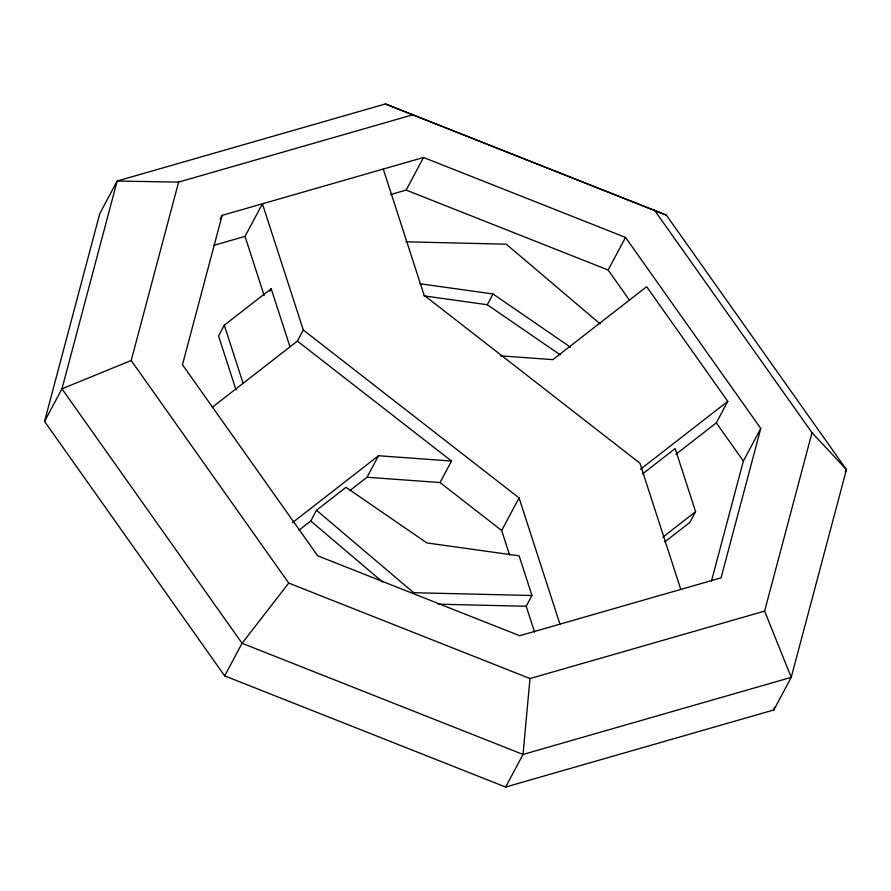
<?xml version="1.0" encoding="UTF-8"?>
<svg xmlns="http://www.w3.org/2000/svg" width="891" height="891" viewBox="0 0 891 891"><rect width="100%" height="100%" fill="white"/><g stroke="black" fill="none" stroke-linecap="round" stroke-linejoin="round"><path stroke-width="1.34" d="M654.462 210.12L812.013 432.714L764.601 611.115L529.989 678.541L523.028 754.443L505.62 787.043L224.666 675.879L44.55 421.41L99.759 213.64L117.166 181.04L385.38 103.957L666.334 215.121L846.45 469.59L791.241 677.36L773.833 709.96L505.62 787.043M529.989 678.541L288.751 583.082L131.2 360.499L178.612 182.098L413.224 114.672M222.149 215.366L182.455 364.731L317.697 555.806L519.676 635.717L721.064 577.847L760.758 428.471L625.527 237.407L423.537 157.484L222.149 215.366L220.211 218.986M711.463 581.099L743.361 461.07L760.758 428.471M773.833 709.96L774.546 707.276M44.55 421.41L61.958 388.81L117.166 181.04L178.612 182.098M213.84 245.348L245.025 236.382L262.422 203.783L303.296 330.004L519.085 497.924L559.949 624.145M289.931 346.588L271.198 288.74L224.298 325.204L218.562 335.963L236.015 389.868M269.917 291.123L271.198 288.74M212.314 407.243L297.371 341.086L303.296 330.004M390.548 194.561L406.14 190.084L423.537 157.484M224.666 675.879L242.062 643.28L288.751 583.082M298.964 530.178L310.759 521.012L316.505 510.253L345.975 487.332L426.867 542.92L519.108 555.828L531.949 595.5L526.202 606.259L534.589 632.142M367.025 477.242L378.519 455.735L451.514 461.037L440.031 482.543L367.025 477.242L349.885 490.585M423.96 295.868L487.277 304.722L493.024 293.974L570.496 347.212M629.592 300.345L608.119 269.995L625.527 237.407M509.607 554.993L501.689 530.524L519.085 497.924M675.957 454.243L716.308 422.857L727.791 401.34L646.654 286.702L552.865 359.641L500.53 355.843M642.444 474.012L675.155 448.574L695.593 511.679L689.846 522.438L664.764 541.94M845.158 472.007L846.45 469.59L812.013 432.714M292.359 522.739L378.519 455.735M640.551 469.201L727.791 401.34M662.871 537.128L695.593 511.679M131.2 360.499L61.958 388.81L242.062 643.28L523.028 754.443L791.241 677.36L764.601 611.115M405.828 241.806L506.255 244.179L600.222 323.945M531.949 595.5L413.636 592.704L316.505 510.253M438.16 604.176L526.202 606.259M420.062 283.761L493.024 293.974M385.38 103.957L666.334 215.121M406.14 190.084L608.119 269.995M487.277 304.722L560.194 354.83M297.371 341.086L451.514 461.037M440.031 482.543L501.689 530.524M310.759 521.012L382.551 581.957M716.308 422.857L743.361 461.07M680.791 589.419L639.927 463.197L424.127 295.277L383.264 169.056M245.025 236.382L264.181 295.556M224.298 325.204L243.031 383.063"/></g></svg>
